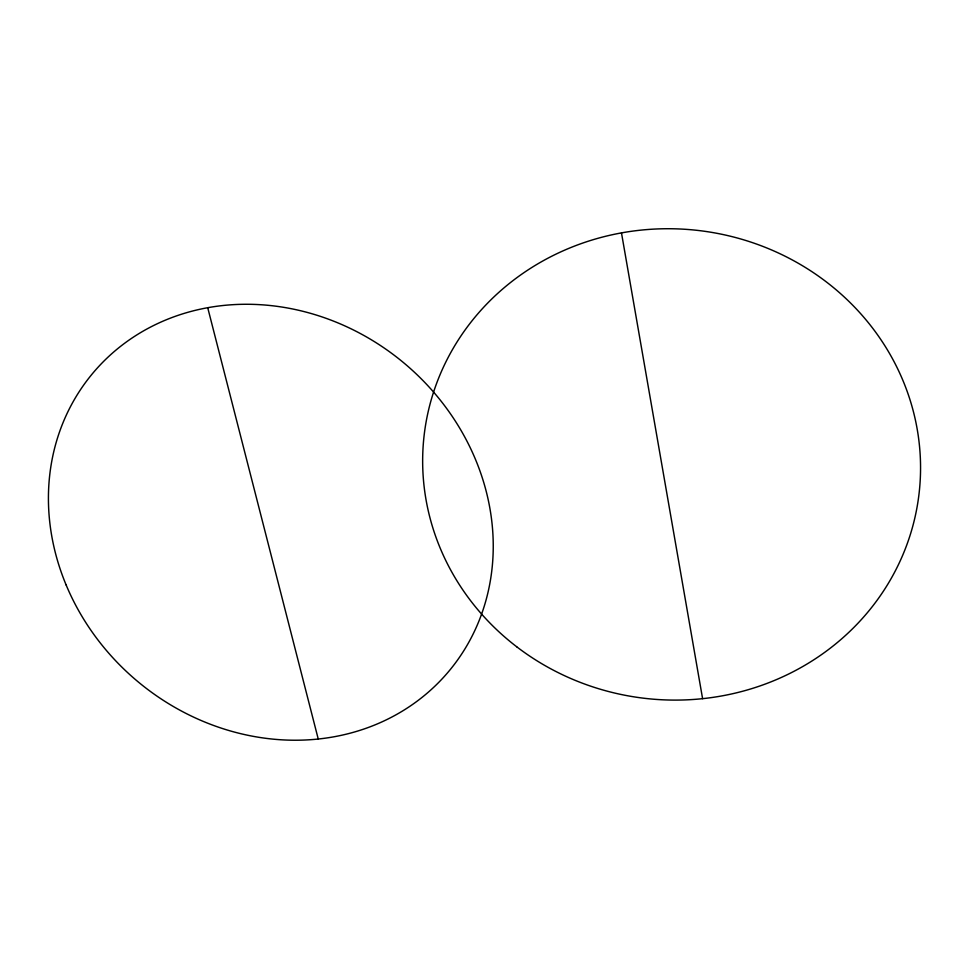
<?xml version="1.0" encoding="UTF-8"?>
<svg xmlns="http://www.w3.org/2000/svg" width="969" height="969" viewBox="0 0 969 969"><rect width="100%" height="100%" fill="white"/><g stroke="black" fill="none" stroke-linecap="round" stroke-linejoin="round"><path stroke-width="1.45" d="M207.717 307.706L318.244 739.032M621.48 232.899L702.598 698.673M516.671 646.747A249.166 235.443 7.4 0 0 917.825 502.596A249.166 235.443 7.4 0 0 580.31 243.922A249.166 235.443 7.4 0 0 516.671 646.747M66.122 584.937A232.16 207.56 39.8 0 0 448.49 671.699A232.16 207.56 39.8 0 0 297.883 310.104A232.16 207.56 39.8 0 0 66.122 584.937"/></g></svg>
